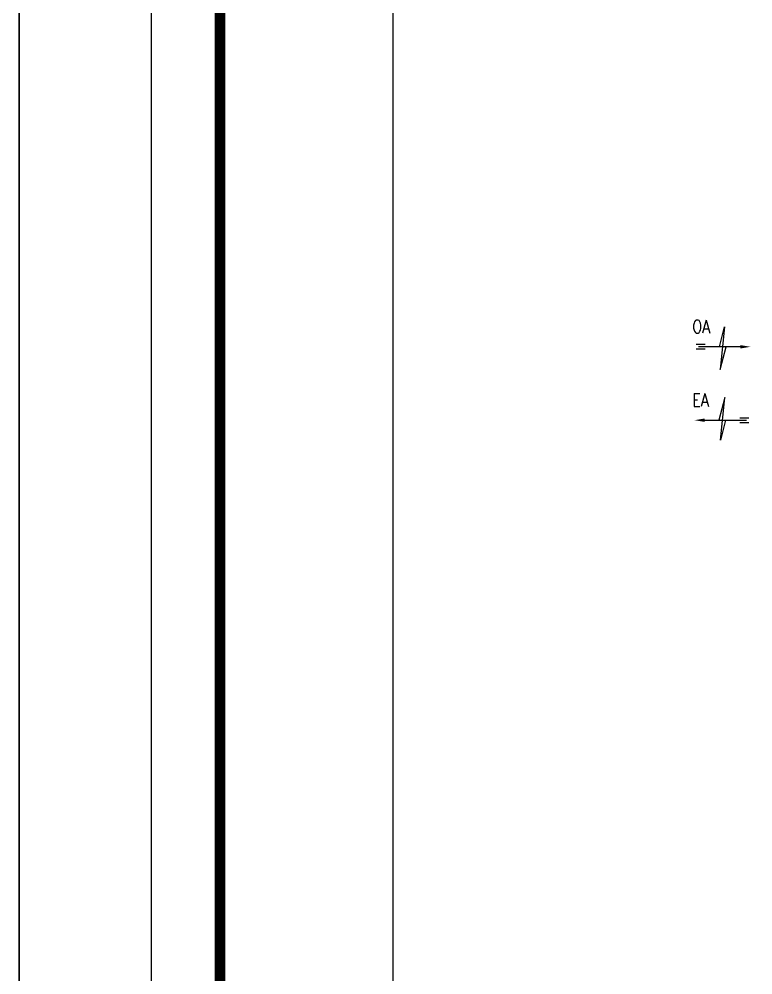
# Model space of a CAD drawing. Header units: millimetres. Extents: x -86 to 11742, y 5229 to 11464.
# Drawn here: x 7536.9 to 7670.6, y 5403.5 to 5577.6 of the extents above; entities that cross this region are included whole.
import ezdxf

# ---------------------------------------------------------------- set-up
doc = ezdxf.new("R2010")
doc.units = ezdxf.units.MM
doc.header["$LTSCALE"] = 5
doc.layers.get('0').update_dxf_attribs({"linetype": 'CONTINUOUS'})
for name, color, linetype in [('AUTO', 7, 'CONTINUOUS'), ('FORM', 7, 'CONTINUOUS'), ('NARA', 8, 'CONTINUOUS')]:
    doc.layers.add(name, color=color, linetype=linetype)
doc.styles.add('GHS', font='ROMANS.shx', dxfattribs={"bigfont": 'GHS.shx'})

# ---------------------------------------------------------------- blocks, each defined once
blk = doc.blocks.new('form')
at = {"layer": 'AUTO'}
for p, q in [((-24.08, -15.6), (-24.08, 578.4)), ((816.92, 578.4), (816.92, -15.6))]:
    blk.add_line(p, q, dxfattribs=at)
at = {"layer": 'FORM', "color": 3}
blk.add_lwpolyline([(0, 562.79), (792.83, 562.79), (792.83, 0), (0, 0)], close=True, dxfattribs=at)
at = {"layer": 'FORM', "color": 2, "const_width": 1.94}
blk.add_lwpolyline([(12.48, 6.47), (12.48, 555.28), (781.78, 555.28), (781.78, 6.47)], close=True, dxfattribs=at)
blk = doc.blocks.new('ARW')
at = {"color": 1}
for p, q in [((-41, 663), (-41, 833)), ((0, 0), (0, 790)), ((44, 663), (44, 833)), ((0, 391), (-377, 298)), ((-377, 298), (429, 379)), ((429, 379), (0, 266))]:
    blk.add_line(p, q, dxfattribs=at)
blk.add_solid([(32, 2), (-32, 2), (0, -190)], dxfattribs=at)

msp = doc.modelspace()

# ---------------------------------------------------------------- linework, layer by layer
at = {"layer": 'AUTO', "color": 2}
msp.add_line((7604.99, 5745.96), (7604.99, 5280.46), dxfattribs=at)

# ---------------------------------------------------------------- block references
at = {"layer": 'AUTO', "xscale": 0.999994771384126, "yscale": 0.999994771384126, "zscale": 0.999994771384126}
for p in [(6720, 5244.93), (7561, 5244.93)]:
    msp.add_blockref('form', p, dxfattribs=at)
at = {"layer": 'NARA', "color": 8, "xscale": -0.009675108291570925, "yscale": 0.009675108291570925, "zscale": 0.009675108291570925}
for p, rotation in [((7668.28, 5517.91), 90), ((7668.28, 5517.91), 90), ((7661.77, 5504.54), 270), ((7661.77, 5504.54), 270)]:
    msp.add_blockref('ARW', p, dxfattribs=dict(at, rotation=rotation))

# ---------------------------------------------------------------- texts
at = {"layer": 'NARA', "color": 8, "style": 'GHS', "width": 0.8}
for s, p in [('OA', (7659.52, 5520.39)), ('EA', (7659.52, 5507.02))]:
    msp.add_text(s, height=2.4, dxfattribs=at).set_placement(p)

doc.saveas('drawing.dxf')
